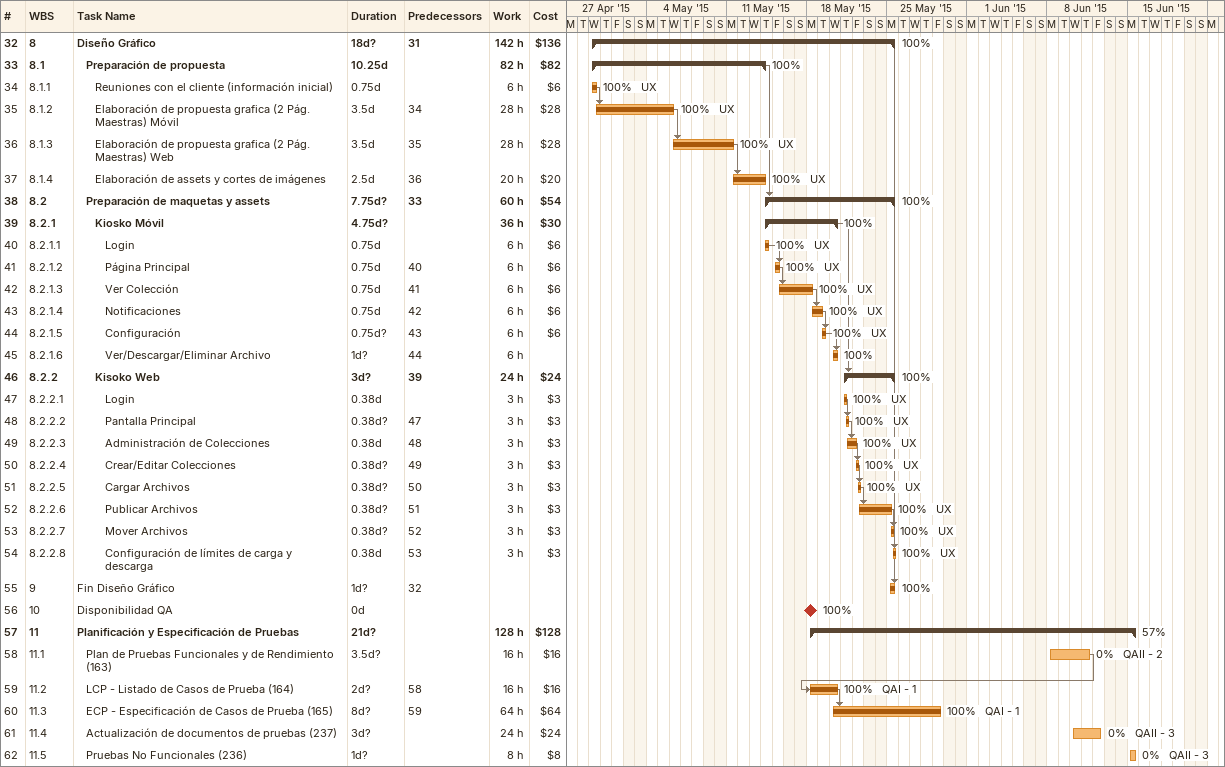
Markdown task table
| ID | WBS | Task | Duration | Start | Finish | Predecessors | Resources | % complete | Work (h) | Cost ($) |
|---|---|---|---|---|---|---|---|---|---|---|
| 32 | 8 | **Diseño Gráfico** | 18d? | 2015-04-29 | 2015-05-25 | 31 |  | 100 | 142 | 136 |
| 33 | 8.1 | **Preparación de propuesta** | 10.25d | 2015-04-29 | 2015-05-14 |  |  | 100 | 82 | 82 |
| 34 | 8.1.1 | Reuniones con el cliente (información inicial) | 0.75d | 2015-04-29 | 2015-04-29 |  | UX | 100 | 6 | 6 |
| 35 | 8.1.2 | Elaboración de propuesta grafica (2 Pág. Maestras) Móvil | 3.5d | 2015-04-29 | 2015-05-06 | 34 | UX | 100 | 28 | 28 |
| 36 | 8.1.3 | Elaboración de propuesta grafica (2 Pág. Maestras) Web | 3.5d | 2015-05-06 | 2015-05-11 | 35 | UX | 100 | 28 | 28 |
| 37 | 8.1.4 | Elaboración de assets y cortes de imágenes | 2.5d | 2015-05-11 | 2015-05-14 | 36 | UX | 100 | 20 | 20 |
| 38 | 8.2 | **Preparación de maquetas y assets** | 7.75d? | 2015-05-14 | 2015-05-25 | 33 |  | 100 | 60 | 54 |
| 39 | 8.2.1 | **Kiosko Móvil** | 4.75d? | 2015-05-14 | 2015-05-20 |  |  | 100 | 36 | 30 |
| 40 | 8.2.1.1 | Login | 0.75d | 2015-05-14 | 2015-05-14 |  | UX | 100 | 6 | 6 |
| 41 | 8.2.1.2 | Página Principal | 0.75d | 2015-05-15 | 2015-05-15 | 40 | UX | 100 | 6 | 6 |
| 42 | 8.2.1.3 | Ver Colección | 0.75d | 2015-05-15 | 2015-05-18 | 41 | UX | 100 | 6 | 6 |
| 43 | 8.2.1.4 | Notificaciones | 0.75d | 2015-05-18 | 2015-05-19 | 42 | UX | 100 | 6 | 6 |
| 44 | 8.2.1.5 | Configuración | 0.75d? | 2015-05-19 | 2015-05-19 | 43 | UX | 100 | 6 | 6 |
| 45 | 8.2.1.6 | Ver/Descargar/Eliminar Archivo | 1d? | 2015-05-20 | 2015-05-20 | 44 |  | 100 | 6 |  |
| 46 | 8.2.2 | **Kisoko Web** | 3d? | 2015-05-21 | 2015-05-25 | 39 |  | 100 | 24 | 24 |
| 47 | 8.2.2.1 | Login | 0.38d | 2015-05-21 | 2015-05-21 |  | UX | 100 | 3 | 3 |
| 48 | 8.2.2.2 | Pantalla Principal | 0.38d? | 2015-05-21 | 2015-05-21 | 47 | UX | 100 | 3 | 3 |
| 49 | 8.2.2.3 | Administración de Colecciones | 0.38d | 2015-05-21 | 2015-05-22 | 48 | UX | 100 | 3 | 3 |
| 50 | 8.2.2.4 | Crear/Editar Colecciones | 0.38d? | 2015-05-22 | 2015-05-22 | 49 | UX | 100 | 3 | 3 |
| 51 | 8.2.2.5 | Cargar Archivos | 0.38d? | 2015-05-22 | 2015-05-22 | 50 | UX | 100 | 3 | 3 |
| 52 | 8.2.2.6 | Publicar Archivos | 0.38d? | 2015-05-22 | 2015-05-25 | 51 | UX | 100 | 3 | 3 |
| 53 | 8.2.2.7 | Mover Archivos | 0.38d? | 2015-05-25 | 2015-05-25 | 52 | UX | 100 | 3 | 3 |
| 54 | 8.2.2.8 | Configuración de límites de carga y descarga | 0.38d | 2015-05-25 | 2015-05-25 | 53 | UX | 100 | 3 | 3 |
| 55 | 9 | Fin Diseño Gráfico | 1d? | 2015-05-25 | 2015-05-25 | 32 |  | 100 |  |  |
| 56 | 10 | Disponibilidad QA | 0d | 2015-05-18 | 2015-05-18 |  |  | 100 |  |  |
| 57 | 11 | **Planificación y Especificación de Pruebas** | 21d? | 2015-05-18 | 2015-06-15 |  |  | 57 | 128 | 128 |
| 58 | 11.1 | Plan de Pruebas Funcionales y de Rendimiento (163) | 3.5d? | 2015-06-08 | 2015-06-11 |  | QAII - 2 | 0 | 16 | 16 |
| 59 | 11.2 | LCP - Listado de Casos de Prueba (164) | 2d? | 2015-05-18 | 2015-05-20 | 58 | QAI - 1 | 100 | 16 | 16 |
| 60 | 11.3 | ECP - Especificación de Casos de Prueba (165) | 8d? | 2015-05-20 | 2015-05-29 | 59 | QAI - 1 | 100 | 64 | 64 |
| 61 | 11.4 | Actualización de documentos de pruebas (237) | 3d? | 2015-06-10 | 2015-06-12 |  | QAII - 3 | 0 | 24 | 24 |
| 62 | 11.5 | Pruebas No Funcionales (236) | 1d? | 2015-06-15 | 2015-06-15 |  | QAII - 3 | 0 | 8 | 8 |
